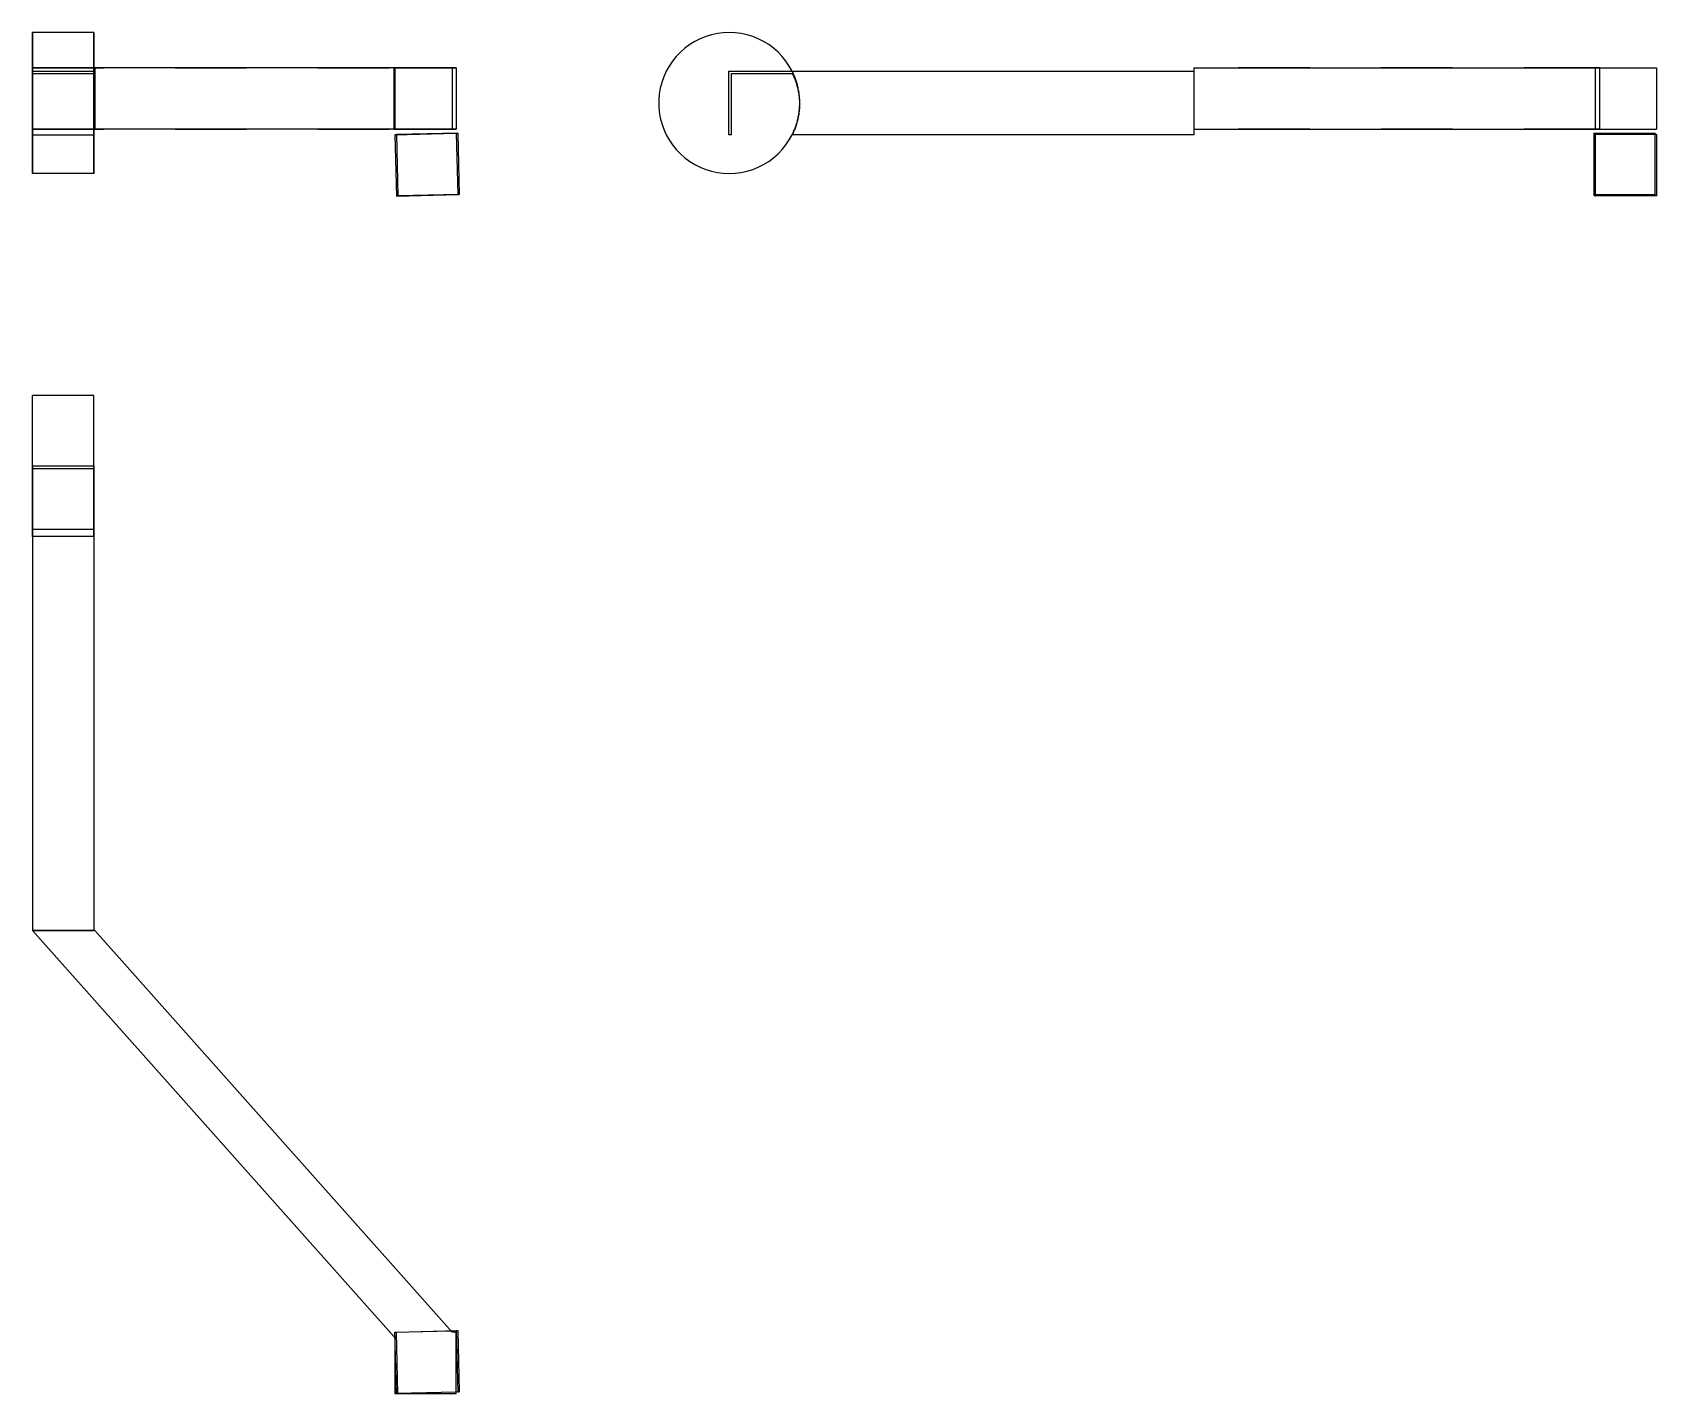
# Model space of a CAD drawing. Extents: x 0 to 2.28, y 0 to 1.91.
import ezdxf

# ---------------------------------------------------------------- set-up
doc = ezdxf.new("R2010")
doc.units = 0
doc.linetypes.add('HIDDEN', pattern=[0.069897, 0.046621, -0.023276])
for name, color, linetype in [('FRONT', 7, 'CONTINUOUS'), ('FRONT_HID', 7, 'HIDDEN'), ('LEFT', 7, 'CONTINUOUS'), ('LEFT_HID', 7, 'HIDDEN'), ('TOP', 7, 'CONTINUOUS'), ('TOP_HID', 7, 'HIDDEN')]:
    doc.layers.add(name, color=color, linetype=linetype)

msp = doc.modelspace()

# ---------------------------------------------------------------- linework, layer by layer
at = {"layer": 'FRONT'}
for p, q in [((0, 1.906605), (0, 1.709066)), ((0.085938, 1.906605), (0, 1.906605)), ((0.085938, 1.906605), (0.085938, 1.709066)), ((0.0875, 1.857178), (0.085938, 1.857178)), ((0.0875, 1.857178), (0.0875, 1.771241)), ((0.588187, 1.857178), (0.0875, 1.857178)), ((0.588187, 1.857178), (0.588187, 1.771241)), ((0.59375, 1.857178), (0.588187, 1.857178)), ((0.59375, 1.857178), (0.59375, 1.771241)), ((0.0875, 1.771241), (0.085938, 1.771241)), ((0.588187, 1.771241), (0.0875, 1.771241)), ((0.507812, 1.763428), (0.593698, 1.765536)), ((0.507812, 1.763428), (0.509922, 1.677516)), ((0.59375, 1.771241), (0.588187, 1.771241)), ((0.593698, 1.765536), (0.595807, 1.765588)), ((0.593698, 1.765536), (0.595807, 1.679625)), ((0.595807, 1.765588), (0.597916, 1.679677)), ((0.085938, 1.709066), (0, 1.709066)), ((0.509922, 1.677516), (0.595807, 1.679625)), ((0.595807, 1.679625), (0.597916, 1.679677))]:
    msp.add_line(p, q, dxfattribs=at)
at = {"layer": 'FRONT_HID', "linetype": 'HIDDEN'}
for p, q in [((0, 1.852244), (0, 1.906605)), ((0.085938, 1.852244), (0.085938, 1.906605)), ((0, 1.857178), (0, 1.852244)), ((0, 1.857178), (0.50625, 1.857178)), ((0.085938, 1.857178), (0, 1.857178)), ((0, 1.852244), (0, 1.771241)), ((0, 1.852244), (0.085938, 1.852244)), ((0, 1.763428), (0, 1.852244)), ((0, 1.852244), (0.085938, 1.852244)), ((0, 1.763428), (0, 1.852244)), ((0, 1.852244), (0.085938, 1.852244)), ((0, 1.852244), (0.085938, 1.852244)), ((0, 1.849366), (0.085938, 1.849366)), ((0, 1.763428), (0, 1.849366)), ((0, 1.849366), (0.085938, 1.849366)), ((0, 1.849366), (0, 1.763428)), ((0.085938, 1.852244), (0.085938, 1.771241)), ((0.085938, 1.763428), (0.085938, 1.852244)), ((0.085938, 1.763428), (0.085938, 1.852244)), ((0.085938, 1.763428), (0.085938, 1.849366)), ((0.085938, 1.849366), (0.085938, 1.763428)), ((0.50625, 1.857178), (0.50625, 1.771241)), ((0.50625, 1.857178), (0.507812, 1.857178)), ((0.507812, 1.771241), (0.507812, 1.857178)), ((0.588187, 1.857178), (0.507812, 1.857178)), ((0.507812, 1.857178), (0.507812, 1.771241)), ((0.507812, 1.857178), (0.59375, 1.857178)), ((0.507812, 1.857178), (0.59375, 1.857178)), ((0, 1.771241), (0.50625, 1.771241)), ((0, 1.771241), (0, 1.763428)), ((0.085938, 1.771241), (0, 1.771241)), ((0, 1.763428), (0.085938, 1.763428)), ((0, 1.763428), (0.085938, 1.763428)), ((0, 1.763428), (0.085938, 1.763428)), ((0, 1.763428), (0.085938, 1.763428)), ((0, 1.709066), (0, 1.763428)), ((0, 1.763428), (0.085938, 1.763428)), ((0.085938, 1.771241), (0.085938, 1.763428)), ((0.085938, 1.709066), (0.085938, 1.763428)), ((0.50625, 1.771241), (0.507812, 1.771241)), ((0.588187, 1.771241), (0.507812, 1.771241)), ((0.507812, 1.771241), (0.59375, 1.771241)), ((0.507812, 1.771241), (0.59375, 1.771241)), ((0.509921, 1.76348), (0.507812, 1.763428)), ((0.595807, 1.765588), (0.509921, 1.76348)), ((0.509921, 1.76348), (0.51203, 1.677568)), ((0.51203, 1.677568), (0.509922, 1.677516)), ((0.597916, 1.679677), (0.51203, 1.677568))]:
    msp.add_line(p, q, dxfattribs=at)
at = {"layer": 'LEFT'}
for p, q in [((0.920894, 1.889681), (0.91415, 1.884696)), ((0.928035, 1.894076), (0.920894, 1.889681)), ((0.935524, 1.897849), (0.928035, 1.894076)), ((0.943307, 1.900974), (0.935524, 1.897849)), ((0.951326, 1.903427), (0.943307, 1.900974)), ((0.959524, 1.905191), (0.951326, 1.903427)), ((0.967842, 1.906253), (0.959524, 1.905191)), ((0.976221, 1.906605), (0.967842, 1.906253)), ((0.984599, 1.906246), (0.976221, 1.906605)), ((0.992916, 1.905178), (0.984599, 1.906246)), ((1.001113, 1.903407), (0.992916, 1.905178)), ((1.00913, 1.900948), (1.001113, 1.903407)), ((1.01691, 1.897817), (1.00913, 1.900948)), ((1.024396, 1.894038), (1.01691, 1.897817)), ((1.031535, 1.889638), (1.024396, 1.894038)), ((1.038274, 1.884648), (1.031535, 1.889638)), ((0.896781, 1.86658), (0.892084, 1.859633)), ((0.90205, 1.873104), (0.896781, 1.86658)), ((0.907854, 1.879157), (0.90205, 1.873104)), ((0.91415, 1.884696), (0.907854, 1.879157)), ((1.044566, 1.879104), (1.038274, 1.884648)), ((1.050365, 1.873046), (1.044566, 1.879104)), ((1.055629, 1.866518), (1.050365, 1.873046)), ((1.060321, 1.859567), (1.055629, 1.866518)), ((0.884539, 1.844671), (0.881744, 1.836765)), ((0.887993, 1.852313), (0.884539, 1.844671)), ((0.892084, 1.859633), (0.887993, 1.852313)), ((0.97559, 1.763428), (0.97559, 1.852244)), ((0.97559, 1.852244), (1.064406, 1.852244)), ((0.979373, 1.763428), (0.979373, 1.849366)), ((0.979373, 1.849366), (1.064406, 1.849366)), ((1.064406, 1.852244), (1.060321, 1.859567)), ((1.065053, 1.850933), (1.064406, 1.852244)), ((1.064406, 1.852244), (1.626906, 1.852244)), ((1.064406, 1.849366), (1.065032, 1.848097)), ((1.065032, 1.848097), (1.06564, 1.84682)), ((1.065681, 1.849613), (1.065053, 1.850933)), ((1.06564, 1.84682), (1.066229, 1.845533)), ((1.06629, 1.848283), (1.065681, 1.849613)), ((1.066229, 1.845533), (1.066799, 1.844238)), ((1.066879, 1.846945), (1.06629, 1.848283)), ((1.066799, 1.844238), (1.067349, 1.842935)), ((1.067448, 1.845598), (1.066879, 1.846945)), ((1.067997, 1.844243), (1.067448, 1.845598)), ((1.068526, 1.842879), (1.067997, 1.844243)), ((1.626906, 1.857178), (1.626906, 1.852244)), ((1.626906, 1.857178), (2.195656, 1.857178)), ((1.626906, 1.852244), (1.626906, 1.771241)), ((2.195656, 1.857178), (2.195656, 1.771241)), ((2.195656, 1.857178), (2.275343, 1.857178)), ((2.275343, 1.857178), (2.275343, 1.771241)), ((0.878213, 1.820385), (0.877502, 1.812029)), ((0.879631, 1.82865), (0.878213, 1.820385)), ((0.881744, 1.836765), (0.879631, 1.82865)), ((1.067349, 1.842935), (1.067881, 1.841624)), ((1.067881, 1.841624), (1.068392, 1.840305)), ((1.068392, 1.840305), (1.068885, 1.838978)), ((1.069035, 1.841509), (1.068526, 1.842879)), ((1.068885, 1.838978), (1.069357, 1.837645)), ((1.069523, 1.84013), (1.069035, 1.841509)), ((1.069357, 1.837645), (1.06981, 1.836304)), ((1.069991, 1.838745), (1.069523, 1.84013)), ((1.06981, 1.836304), (1.070243, 1.834957)), ((1.070438, 1.837353), (1.069991, 1.838745)), ((1.070243, 1.834957), (1.070655, 1.833604)), ((1.070865, 1.835954), (1.070438, 1.837353)), ((1.070655, 1.833604), (1.071048, 1.832245)), ((1.071271, 1.83455), (1.070865, 1.835954)), ((1.071048, 1.832245), (1.071421, 1.83088)), ((1.071656, 1.833139), (1.071271, 1.83455)), ((1.071421, 1.83088), (1.071773, 1.82951)), ((1.07202, 1.831723), (1.071656, 1.833139)), ((1.071773, 1.82951), (1.072105, 1.828134)), ((1.072363, 1.830302), (1.07202, 1.831723)), ((1.072105, 1.828134), (1.072417, 1.826754)), ((1.072685, 1.828875), (1.072363, 1.830302)), ((1.072417, 1.826754), (1.072708, 1.82537)), ((1.072986, 1.827444), (1.072685, 1.828875)), ((1.072708, 1.82537), (1.072978, 1.823981)), ((1.072978, 1.823981), (1.073228, 1.822589)), ((1.073265, 1.826009), (1.072986, 1.827444)), ((1.073228, 1.822589), (1.073458, 1.821193)), ((1.073524, 1.82457), (1.073265, 1.826009)), ((1.073458, 1.821193), (1.073666, 1.819793)), ((1.073761, 1.823127), (1.073524, 1.82457)), ((1.073977, 1.821681), (1.073761, 1.823127)), ((1.074171, 1.820232), (1.073977, 1.821681)), ((0.877502, 1.812029), (0.877502, 1.803643)), ((0.877502, 1.803643), (0.878213, 1.795287)), ((1.073666, 1.819793), (1.073854, 1.818391)), ((1.073854, 1.818391), (1.074021, 1.816986)), ((1.074021, 1.816986), (1.074168, 1.815579)), ((1.074168, 1.815579), (1.074293, 1.81417)), ((1.074293, 1.798624), (1.074168, 1.797215)), ((1.074344, 1.81878), (1.074171, 1.820232)), ((1.074293, 1.81417), (1.074398, 1.812759)), ((1.074398, 1.800035), (1.074293, 1.798624)), ((1.074495, 1.817326), (1.074344, 1.81878)), ((1.074344, 1.796892), (1.074495, 1.798346)), ((1.074398, 1.812759), (1.074482, 1.811346)), ((1.074482, 1.801447), (1.074398, 1.800035)), ((1.074482, 1.811346), (1.074544, 1.809933)), ((1.074544, 1.802861), (1.074482, 1.801447)), ((1.074624, 1.815869), (1.074495, 1.817326)), ((1.074495, 1.798346), (1.074624, 1.799803)), ((1.074544, 1.809933), (1.074586, 1.808519)), ((1.074586, 1.804275), (1.074544, 1.802861)), ((1.074586, 1.808519), (1.074607, 1.807104)), ((1.074607, 1.805689), (1.074586, 1.804275)), ((1.074607, 1.807104), (1.074607, 1.805689)), ((1.074733, 1.814411), (1.074624, 1.815869)), ((1.074624, 1.799803), (1.074733, 1.801261)), ((1.074819, 1.812951), (1.074733, 1.814411)), ((1.074733, 1.801261), (1.074819, 1.802721)), ((1.074884, 1.811491), (1.074819, 1.812951)), ((1.074819, 1.802721), (1.074884, 1.804181)), ((1.074927, 1.810029), (1.074884, 1.811491)), ((1.074884, 1.804181), (1.074927, 1.805643)), ((1.074949, 1.808567), (1.074927, 1.810029)), ((1.074927, 1.805643), (1.074949, 1.807105)), ((1.074949, 1.807105), (1.074949, 1.808567)), ((0.878213, 1.795287), (0.879631, 1.787022)), ((0.879631, 1.787022), (0.881744, 1.778907)), ((0.881744, 1.778907), (0.884539, 1.771)), ((1.069357, 1.775149), (1.068885, 1.773815)), ((1.069035, 1.774163), (1.069523, 1.775542)), ((1.06981, 1.776489), (1.069357, 1.775149)), ((1.069523, 1.775542), (1.069991, 1.776927)), ((1.070243, 1.777836), (1.06981, 1.776489)), ((1.069991, 1.776927), (1.070438, 1.778319)), ((1.070655, 1.77919), (1.070243, 1.777836)), ((1.070438, 1.778319), (1.070865, 1.779717)), ((1.071048, 1.780549), (1.070655, 1.77919)), ((1.070865, 1.779717), (1.071271, 1.781122)), ((1.071421, 1.781914), (1.071048, 1.780549)), ((1.071271, 1.781122), (1.071656, 1.782533)), ((1.071773, 1.783284), (1.071421, 1.781914)), ((1.071656, 1.782533), (1.07202, 1.783949)), ((1.072105, 1.784659), (1.071773, 1.783284)), ((1.07202, 1.783949), (1.072363, 1.78537)), ((1.072417, 1.786039), (1.072105, 1.784659)), ((1.072363, 1.78537), (1.072685, 1.786797)), ((1.072708, 1.787424), (1.072417, 1.786039)), ((1.072685, 1.786797), (1.072986, 1.788227)), ((1.072978, 1.788812), (1.072708, 1.787424)), ((1.073228, 1.790205), (1.072978, 1.788812)), ((1.072986, 1.788227), (1.073265, 1.789663)), ((1.073458, 1.791601), (1.073228, 1.790205)), ((1.073265, 1.789663), (1.073524, 1.791102)), ((1.073666, 1.793), (1.073458, 1.791601)), ((1.073524, 1.791102), (1.073761, 1.792545)), ((1.073854, 1.794403), (1.073666, 1.793)), ((1.073761, 1.792545), (1.073977, 1.793991)), ((1.074021, 1.795807), (1.073854, 1.794403)), ((1.073977, 1.793991), (1.074171, 1.79544)), ((1.074168, 1.797215), (1.074021, 1.795807)), ((1.074171, 1.79544), (1.074344, 1.796892)), ((0.884539, 1.771), (0.887993, 1.763359)), ((0.887993, 1.763359), (0.892084, 1.756039)), ((0.892084, 1.756039), (0.896781, 1.749092)), ((0.979373, 1.763428), (0.97559, 1.763428)), ((1.055629, 1.749154), (1.060321, 1.756104)), ((1.060321, 1.756104), (1.064406, 1.763428)), ((1.064406, 1.763428), (1.065053, 1.764739)), ((1.065032, 1.764696), (1.064406, 1.763428)), ((1.626906, 1.763428), (1.064406, 1.763428)), ((1.06564, 1.765974), (1.065032, 1.764696)), ((1.065053, 1.764739), (1.065681, 1.766059)), ((1.066229, 1.76726), (1.06564, 1.765974)), ((1.065681, 1.766059), (1.06629, 1.767389)), ((1.066799, 1.768555), (1.066229, 1.76726)), ((1.06629, 1.767389), (1.066879, 1.768727)), ((1.067349, 1.769859), (1.066799, 1.768555)), ((1.066879, 1.768727), (1.067448, 1.770074)), ((1.067881, 1.77117), (1.067349, 1.769859)), ((1.067448, 1.770074), (1.067997, 1.771429)), ((1.068392, 1.772489), (1.067881, 1.77117)), ((1.067997, 1.771429), (1.068526, 1.772792)), ((1.068885, 1.773815), (1.068392, 1.772489)), ((1.068526, 1.772792), (1.069035, 1.774163)), ((1.626906, 1.771241), (2.195656, 1.771241)), ((1.626906, 1.771241), (1.626906, 1.763428)), ((2.187297, 1.765536), (2.273208, 1.765588)), ((2.187297, 1.765536), (2.187297, 1.679625)), ((2.189406, 1.763428), (2.187297, 1.765536)), ((2.275317, 1.76348), (2.189406, 1.763428)), ((2.189406, 1.763428), (2.189406, 1.677516)), ((2.195656, 1.771241), (2.275343, 1.771241)), ((2.273208, 1.765588), (2.275317, 1.76348)), ((2.275317, 1.76348), (2.275317, 1.677568)), ((0.896781, 1.749092), (0.90205, 1.742568)), ((0.90205, 1.742568), (0.907854, 1.736515)), ((0.907854, 1.736515), (0.91415, 1.730976)), ((0.91415, 1.730976), (0.920894, 1.725991)), ((1.031535, 1.726034), (1.038274, 1.731024)), ((1.038274, 1.731024), (1.044566, 1.736568)), ((1.044566, 1.736568), (1.050365, 1.742626)), ((1.050365, 1.742626), (1.055629, 1.749154)), ((0.920894, 1.725991), (0.928035, 1.721596)), ((0.928035, 1.721596), (0.935524, 1.717823)), ((0.935524, 1.717823), (0.943307, 1.714698)), ((0.943307, 1.714698), (0.951326, 1.712245)), ((0.951326, 1.712245), (0.959524, 1.710481)), ((0.959524, 1.710481), (0.967842, 1.709419)), ((0.967842, 1.709419), (0.976221, 1.709066)), ((0.976221, 1.709066), (0.984599, 1.709426)), ((0.984599, 1.709426), (0.992916, 1.710494)), ((0.992916, 1.710494), (1.001113, 1.712265)), ((1.001113, 1.712265), (1.00913, 1.714724)), ((1.00913, 1.714724), (1.01691, 1.717854)), ((1.01691, 1.717854), (1.024396, 1.721634)), ((1.024396, 1.721634), (1.031535, 1.726034)), ((2.189406, 1.677516), (2.187297, 1.679625)), ((2.275317, 1.677568), (2.189406, 1.677516))]:
    msp.add_line(p, q, dxfattribs=at)
at = {"layer": 'LEFT_HID', "linetype": 'HIDDEN'}
for p, q in [((1.626906, 1.857178), (1.626906, 1.771241)), ((2.189406, 1.857178), (1.626906, 1.857178)), ((2.189406, 1.857178), (2.195656, 1.857178)), ((2.189406, 1.857178), (2.189406, 1.771241)), ((2.195656, 1.857178), (2.189406, 1.857178)), ((2.189406, 1.857178), (2.189406, 1.771241)), ((2.195656, 1.857178), (2.189406, 1.857178)), ((2.189406, 1.771241), (1.626906, 1.771241)), ((2.189406, 1.771241), (2.195656, 1.771241)), ((2.195656, 1.771241), (2.189406, 1.771241)), ((2.195656, 1.771241), (2.189406, 1.771241)), ((2.273208, 1.765588), (2.273208, 1.679677)), ((2.187297, 1.679625), (2.273208, 1.679677)), ((2.273208, 1.679677), (2.275317, 1.677568))]:
    msp.add_line(p, q, dxfattribs=at)
at = {"layer": 'TOP'}
for p, q in [((0, 1.210937), (0, 1.39793)), ((0.085938, 1.39793), (0, 1.39793)), ((0.085938, 1.210937), (0.085938, 1.39793)), ((0, 1.210938), (0, 0.648438)), ((0, 1.210938), (0.085938, 1.210938)), ((0, 1.210938), (0.085938, 1.210938)), ((0.085938, 1.210938), (0.085938, 0.648438)), ((0, 0.648438), (0.50625, 0.079688)), ((0.0875, 0.648438), (0, 0.648438)), ((0.588187, 0.085937), (0.0875, 0.648437)), ((0.50625, 0.079688), (0.507812, 0.079688)), ((0.507812, 0.079688), (0.507812, 0)), ((0.586468, 0.087869), (0.593698, 0.088047)), ((0.59375, 0.085938), (0.588187, 0.085938)), ((0.593698, 0.088047), (0.595807, 0.088047)), ((0.593698, 0.088047), (0.595807, 0.002135)), ((0.59375, 0.079688), (0.59375, 0.085938)), ((0.59375, 0), (0.59375, 0.079688)), ((0.595807, 0.088047), (0.597916, 0.002135)), ((0.507812, 0), (0.59375, 0)), ((0.597916, 0.002135), (0.59375, 0.002033)), ((0.595807, 0.002135), (0.59375, 0.002084)), ((0.595807, 0.002135), (0.597916, 0.002135))]:
    msp.add_line(p, q, dxfattribs=at)
at = {"layer": 'TOP_HID', "linetype": 'HIDDEN'}
for p, q in [((0, 1.29597), (0, 1.299753)), ((0, 1.299753), (0.085938, 1.299753)), ((0, 1.299753), (0, 1.210938)), ((0, 1.299753), (0.085938, 1.299753)), ((0.085938, 1.29597), (0.085938, 1.299753)), ((0.085938, 1.299753), (0.085938, 1.210938)), ((0, 1.29597), (0.085938, 1.29597)), ((0, 1.29597), (0.085938, 1.29597)), ((0, 1.29597), (0, 1.210938)), ((0, 1.210938), (0, 1.29597)), ((0.085938, 1.29597), (0.085938, 1.210938)), ((0.085938, 1.210938), (0.085938, 1.29597)), ((0, 1.210938), (0, 1.200733)), ((0, 1.200733), (0, 1.210938)), ((0, 1.210937), (0, 1.200391)), ((0, 1.200391), (0, 1.210937)), ((0.085938, 1.210938), (0.085938, 1.200733)), ((0.085938, 1.200733), (0.085938, 1.210938)), ((0.085938, 1.210937), (0.085938, 1.200391)), ((0.085938, 1.200391), (0.085938, 1.210937)), ((0.085938, 1.200733), (0, 1.200733)), ((0.085938, 1.200391), (0, 1.200391)), ((0, 0.648438), (0.085938, 0.648438)), ((0.085938, 0.648438), (0, 0.648438)), ((0, 0.648438), (0.085938, 0.648438)), ((0.0875, 0.648438), (0.085938, 0.648438)), ((0.507812, 0.085938), (0.586468, 0.087869)), ((0.507812, 0.085938), (0.509922, 0.085938)), ((0.509921, 0.000026), (0.507812, 0.085937)), ((0.509922, 0.085938), (0.595807, 0.088047)), ((0.51203, 0.000026), (0.509922, 0.085937)), ((0.59375, 0.002084), (0.509921, 0.000026)), ((0.509921, 0.000026), (0.51203, 0.000026)), ((0.59375, 0.002033), (0.51203, 0.000026))]:
    msp.add_line(p, q, dxfattribs=at)

doc.saveas('drawing.dxf')
